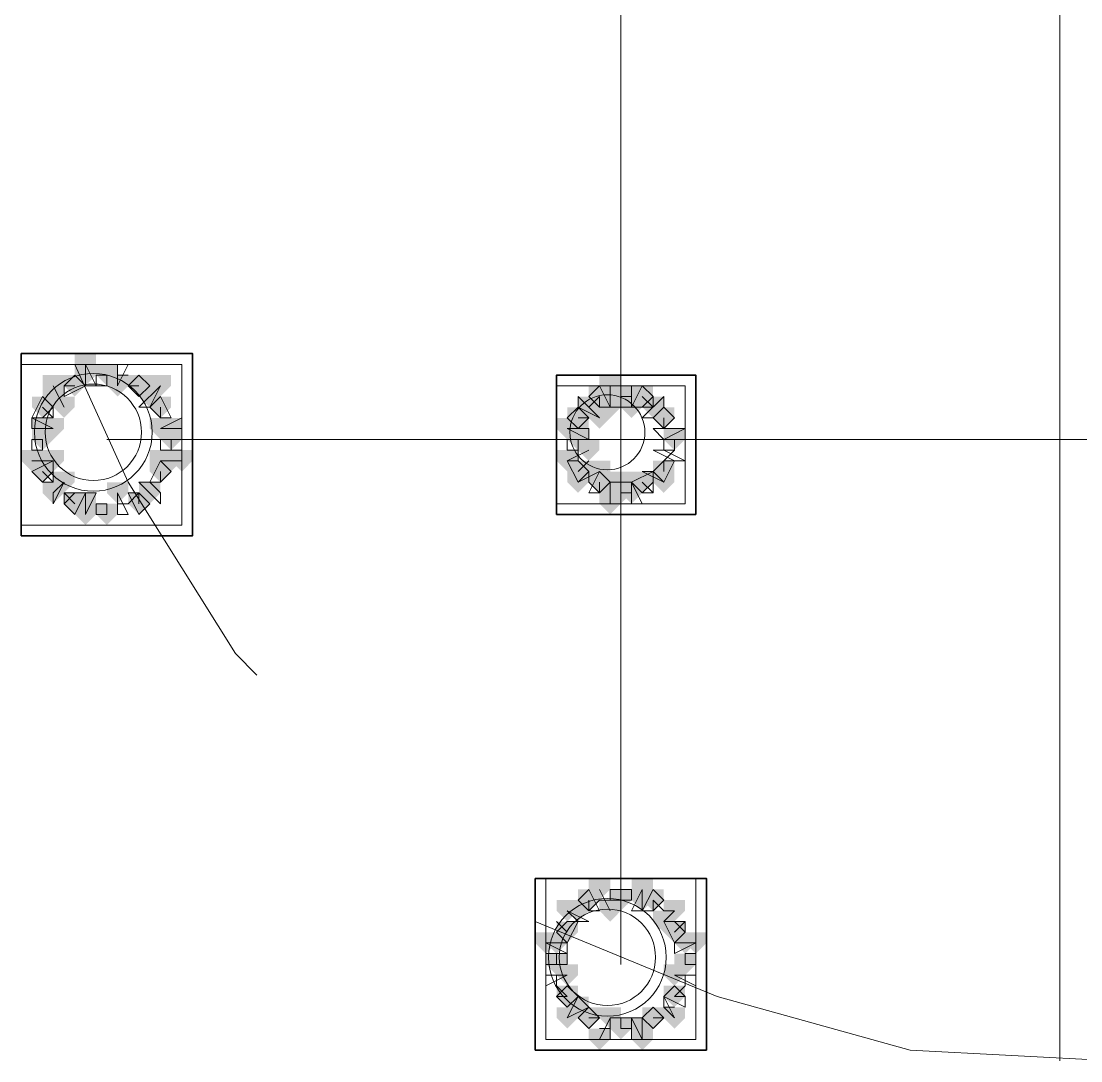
# Model space of a CAD drawing. Header units: millimetres. Extents: x 2315 to 4619, y 1334 to 1897.
# Drawn here: x 3480.11 to 3486.15, y 1548.66 to 1554.59 of the extents above; entities that cross this region are included whole.
import ezdxf

# ---------------------------------------------------------------- set-up
doc = ezdxf.new("R2010")
doc.units = ezdxf.units.MM
for name, color, linetype, true_color in [('PDF_10', 7, 'Continuous', 0x00b85c), ('PDF_AXIS', 7, 'Continuous', 0x00b85c), ('PDF_柱构件', 7, 'Continuous', 0x00b85c), ('PDF_转运站初步方案', 7, 'Continuous', 0x00b85c)]:
    doc.layers.add(name, color=color, linetype=linetype, true_color=true_color)
doc.layers.add('PDF_中心线层', color=1, linetype='Continuous')
doc.layers.add('PDF_粗实线层', color=7, linetype='Continuous')

msp = doc.modelspace()

# ---------------------------------------------------------------- hatches: boundary and pattern name
at = {"layer": 'PDF_10', "transparency": 33554559}
for points in [[(3480.5952, 1552.6298), (3480.5342, 1552.6298), (3480.5342, 1552.5687), (3480.5952, 1552.5076), (3480.6563, 1552.5687), (3480.6563, 1552.6298)], [(3480.5952, 1552.6298), (3480.5342, 1552.6298), (3480.5342, 1552.5687), (3480.5952, 1552.5076), (3480.6563, 1552.5687), (3480.6563, 1552.6298)], [(3480.412, 1552.5687), (3480.3509, 1552.5687), (3480.3509, 1552.5076), (3480.412, 1552.4466), (3480.4731, 1552.5076), (3480.4731, 1552.5687)], [(3480.412, 1552.5687), (3480.3509, 1552.5687), (3480.3509, 1552.5076), (3480.412, 1552.4466), (3480.4731, 1552.5076), (3480.4731, 1552.5687)], [(3480.7785, 1552.5687), (3480.7174, 1552.5687), (3480.7174, 1552.5076), (3480.7785, 1552.4466), (3480.8396, 1552.5076), (3480.8396, 1552.5687)], [(3480.7785, 1552.5687), (3480.7174, 1552.5687), (3480.7174, 1552.5076), (3480.7785, 1552.4466), (3480.8396, 1552.5076), (3480.8396, 1552.5687)], [(3480.7785, 1552.5687), (3480.7174, 1552.5687), (3480.7174, 1552.5076), (3480.7785, 1552.4466), (3480.8396, 1552.5076), (3480.8396, 1552.5687)], [(3483.405, 1552.5076), (3483.3439, 1552.5076), (3483.3439, 1552.4466), (3483.405, 1552.3855), (3483.4661, 1552.4466), (3483.4661, 1552.5076)], [(3483.405, 1552.5076), (3483.3439, 1552.5076), (3483.3439, 1552.4466), (3483.405, 1552.3855), (3483.4661, 1552.4466), (3483.4661, 1552.5076)], [(3483.5271, 1552.5076), (3483.4661, 1552.5076), (3483.4661, 1552.4466), (3483.5271, 1552.3855), (3483.5882, 1552.4466), (3483.5882, 1552.5076)], [(3483.5271, 1552.5076), (3483.4661, 1552.5076), (3483.4661, 1552.4466), (3483.5271, 1552.3855), (3483.5882, 1552.4466), (3483.5882, 1552.5076)], [(3483.6493, 1552.5076), (3483.5882, 1552.5076), (3483.5882, 1552.4466), (3483.6493, 1552.3855), (3483.7104, 1552.4466), (3483.7104, 1552.5076)], [(3483.6493, 1552.5076), (3483.5882, 1552.5076), (3483.5882, 1552.4466), (3483.6493, 1552.3855), (3483.7104, 1552.4466), (3483.7104, 1552.5076)], [(3480.2288, 1552.4466), (3480.1677, 1552.4466), (3480.1677, 1552.3855), (3480.2288, 1552.3244), (3480.2898, 1552.3855), (3480.2898, 1552.4466)], [(3480.2288, 1552.4466), (3480.1677, 1552.4466), (3480.1677, 1552.3855), (3480.2288, 1552.3244), (3480.2898, 1552.3855), (3480.2898, 1552.4466)], [(3480.9006, 1552.4466), (3480.8396, 1552.4466), (3480.8396, 1552.3855), (3480.9006, 1552.3244), (3480.9617, 1552.3855), (3480.9617, 1552.4466)], [(3480.9006, 1552.4466), (3480.8396, 1552.4466), (3480.8396, 1552.3855), (3480.9006, 1552.3244), (3480.9617, 1552.3855), (3480.9617, 1552.4466)], [(3483.2828, 1552.3855), (3483.2217, 1552.3855), (3483.2217, 1552.3244), (3483.2828, 1552.2633), (3483.3439, 1552.3244), (3483.3439, 1552.3855)], [(3483.2828, 1552.3855), (3483.2217, 1552.3855), (3483.2217, 1552.3244), (3483.2828, 1552.2633), (3483.3439, 1552.3244), (3483.3439, 1552.3855)], [(3483.7715, 1552.3855), (3483.7104, 1552.3855), (3483.7104, 1552.3244), (3483.7715, 1552.2633), (3483.8325, 1552.3244), (3483.8325, 1552.3855)], [(3483.7715, 1552.3855), (3483.7104, 1552.3855), (3483.7104, 1552.3244), (3483.7715, 1552.2633), (3483.8325, 1552.3244), (3483.8325, 1552.3855)], [(3483.7715, 1552.3855), (3483.7104, 1552.3855), (3483.7104, 1552.3244), (3483.7715, 1552.2633), (3483.8325, 1552.3244), (3483.8325, 1552.3855)], [(3480.2288, 1552.2633), (3480.1677, 1552.2633), (3480.1677, 1552.2022), (3480.2288, 1552.1412), (3480.2898, 1552.2022), (3480.2898, 1552.2633)], [(3480.2288, 1552.2633), (3480.1677, 1552.2633), (3480.1677, 1552.2022), (3480.2288, 1552.1412), (3480.2898, 1552.2022), (3480.2898, 1552.2633)], [(3480.9617, 1552.2633), (3480.9006, 1552.2633), (3480.9006, 1552.2022), (3480.9617, 1552.1412), (3481.0228, 1552.2022), (3481.0228, 1552.2633)], [(3480.9617, 1552.2633), (3480.9006, 1552.2633), (3480.9006, 1552.2022), (3480.9617, 1552.1412), (3481.0228, 1552.2022), (3481.0228, 1552.2633)], [(3483.2828, 1552.2633), (3483.2217, 1552.2633), (3483.2217, 1552.2022), (3483.2828, 1552.1412), (3483.3439, 1552.2022), (3483.3439, 1552.2633)], [(3483.2828, 1552.2633), (3483.2217, 1552.2633), (3483.2217, 1552.2022), (3483.2828, 1552.1412), (3483.3439, 1552.2022), (3483.3439, 1552.2633)], [(3483.8325, 1552.2633), (3483.7715, 1552.2633), (3483.7715, 1552.2022), (3483.8325, 1552.1412), (3483.8936, 1552.2022), (3483.8936, 1552.2633)], [(3483.8325, 1552.2633), (3483.7715, 1552.2633), (3483.7715, 1552.2022), (3483.8325, 1552.1412), (3483.8936, 1552.2022), (3483.8936, 1552.2633)], [(3480.2288, 1552.0801), (3480.1677, 1552.0801), (3480.1677, 1552.019), (3480.2288, 1551.9579), (3480.2898, 1552.019), (3480.2898, 1552.0801)], [(3480.2288, 1552.0801), (3480.1677, 1552.0801), (3480.1677, 1552.019), (3480.2288, 1551.9579), (3480.2898, 1552.019), (3480.2898, 1552.0801)], [(3480.9006, 1552.0801), (3480.8396, 1552.0801), (3480.8396, 1552.019), (3480.9006, 1551.9579), (3480.9617, 1552.019), (3480.9617, 1552.0801)], [(3480.9006, 1552.0801), (3480.8396, 1552.0801), (3480.8396, 1552.019), (3480.9006, 1551.9579), (3480.9617, 1552.019), (3480.9617, 1552.0801)], [(3483.2828, 1552.0801), (3483.2217, 1552.0801), (3483.2217, 1552.019), (3483.2828, 1551.9579), (3483.3439, 1552.019), (3483.3439, 1552.0801)], [(3483.2828, 1552.0801), (3483.2217, 1552.0801), (3483.2217, 1552.019), (3483.2828, 1551.9579), (3483.3439, 1552.019), (3483.3439, 1552.0801)], [(3483.7715, 1552.0801), (3483.7104, 1552.0801), (3483.7104, 1552.019), (3483.7715, 1551.9579), (3483.8325, 1552.019), (3483.8325, 1552.0801)], [(3483.7715, 1552.0801), (3483.7104, 1552.0801), (3483.7104, 1552.019), (3483.7715, 1551.9579), (3483.8325, 1552.019), (3483.8325, 1552.0801)], [(3483.405, 1552.019), (3483.3439, 1552.019), (3483.3439, 1551.9579), (3483.405, 1551.8968), (3483.4661, 1551.9579), (3483.4661, 1552.019)], [(3483.405, 1552.019), (3483.3439, 1552.019), (3483.3439, 1551.9579), (3483.405, 1551.8968), (3483.4661, 1551.9579), (3483.4661, 1552.019)], [(3483.6493, 1552.019), (3483.5882, 1552.019), (3483.5882, 1551.9579), (3483.6493, 1551.8968), (3483.7104, 1551.9579), (3483.7104, 1552.019)], [(3483.6493, 1552.019), (3483.5882, 1552.019), (3483.5882, 1551.9579), (3483.6493, 1551.8968), (3483.7104, 1551.9579), (3483.7104, 1552.019)], [(3483.5271, 1551.9579), (3483.4661, 1551.9579), (3483.4661, 1551.8968), (3483.5271, 1551.8357), (3483.5882, 1551.8968), (3483.5882, 1551.9579)], [(3483.5271, 1551.9579), (3483.4661, 1551.9579), (3483.4661, 1551.8968), (3483.5271, 1551.8357), (3483.5882, 1551.8968), (3483.5882, 1551.9579)], [(3480.412, 1551.8968), (3480.3509, 1551.8968), (3480.3509, 1551.8357), (3480.412, 1551.7747), (3480.4731, 1551.8357), (3480.4731, 1551.8968)], [(3480.412, 1551.8968), (3480.3509, 1551.8968), (3480.3509, 1551.8357), (3480.412, 1551.7747), (3480.4731, 1551.8357), (3480.4731, 1551.8968)], [(3480.7785, 1551.8968), (3480.7174, 1551.8968), (3480.7174, 1551.8357), (3480.7785, 1551.7747), (3480.8396, 1551.8357), (3480.8396, 1551.8968)], [(3480.7785, 1551.8968), (3480.7174, 1551.8968), (3480.7174, 1551.8357), (3480.7785, 1551.7747), (3480.8396, 1551.8357), (3480.8396, 1551.8968)], [(3480.5952, 1551.8357), (3480.5342, 1551.8357), (3480.5342, 1551.7747), (3480.5952, 1551.7136), (3480.6563, 1551.7747), (3480.6563, 1551.8357)], [(3480.5952, 1551.8357), (3480.5342, 1551.8357), (3480.5342, 1551.7747), (3480.5952, 1551.7136), (3480.6563, 1551.7747), (3480.6563, 1551.8357)], [(3483.3439, 1549.6368), (3483.2828, 1549.6368), (3483.2828, 1549.5757), (3483.3439, 1549.5147), (3483.405, 1549.5757), (3483.405, 1549.6368)], [(3483.3439, 1549.6368), (3483.2828, 1549.6368), (3483.2828, 1549.5757), (3483.3439, 1549.5147), (3483.405, 1549.5757), (3483.405, 1549.6368)], [(3483.5271, 1549.6368), (3483.4661, 1549.6368), (3483.4661, 1549.5757), (3483.5271, 1549.5147), (3483.5882, 1549.5757), (3483.5882, 1549.6368)], [(3483.5271, 1549.6368), (3483.4661, 1549.6368), (3483.4661, 1549.5757), (3483.5271, 1549.5147), (3483.5882, 1549.5757), (3483.5882, 1549.6368)], [(3483.7104, 1549.6368), (3483.6493, 1549.6368), (3483.6493, 1549.5757), (3483.7104, 1549.5147), (3483.7715, 1549.5757), (3483.7715, 1549.6368)], [(3483.7104, 1549.6368), (3483.6493, 1549.6368), (3483.6493, 1549.5757), (3483.7104, 1549.5147), (3483.7715, 1549.5757), (3483.7715, 1549.6368)], [(3483.2217, 1549.4536), (3483.1606, 1549.4536), (3483.1606, 1549.3925), (3483.2217, 1549.3314), (3483.2828, 1549.3925), (3483.2828, 1549.4536)], [(3483.2217, 1549.4536), (3483.1606, 1549.4536), (3483.1606, 1549.3925), (3483.2217, 1549.3314), (3483.2828, 1549.3925), (3483.2828, 1549.4536)], [(3483.8325, 1549.4536), (3483.7715, 1549.4536), (3483.7715, 1549.3925), (3483.8325, 1549.3314), (3483.8936, 1549.3925), (3483.8936, 1549.4536)], [(3483.8325, 1549.4536), (3483.7715, 1549.4536), (3483.7715, 1549.3925), (3483.8325, 1549.3314), (3483.8936, 1549.3925), (3483.8936, 1549.4536)], [(3483.1606, 1549.2703), (3483.0996, 1549.2703), (3483.0996, 1549.2093), (3483.1606, 1549.1482), (3483.2217, 1549.2093), (3483.2217, 1549.2703)], [(3483.1606, 1549.2703), (3483.0996, 1549.2703), (3483.0996, 1549.2093), (3483.1606, 1549.1482), (3483.2217, 1549.2093), (3483.2217, 1549.2703)], [(3483.1606, 1549.2703), (3483.0996, 1549.2703), (3483.0996, 1549.2093), (3483.1606, 1549.1482), (3483.2217, 1549.2093), (3483.2217, 1549.2703)], [(3483.8936, 1549.2703), (3483.8325, 1549.2703), (3483.8325, 1549.2093), (3483.8936, 1549.1482), (3483.9547, 1549.2093), (3483.9547, 1549.2703)], [(3483.8936, 1549.2703), (3483.8325, 1549.2703), (3483.8325, 1549.2093), (3483.8936, 1549.1482), (3483.9547, 1549.2093), (3483.9547, 1549.2703)], [(3483.2217, 1549.0871), (3483.1606, 1549.0871), (3483.1606, 1549.026), (3483.2217, 1548.9649), (3483.2828, 1549.026), (3483.2828, 1549.0871)], [(3483.2217, 1549.0871), (3483.1606, 1549.0871), (3483.1606, 1549.026), (3483.2217, 1548.9649), (3483.2828, 1549.026), (3483.2828, 1549.0871)], [(3483.8325, 1549.0871), (3483.7715, 1549.0871), (3483.7715, 1549.026), (3483.8325, 1548.9649), (3483.8936, 1549.026), (3483.8936, 1549.0871)], [(3483.8325, 1549.0871), (3483.7715, 1549.0871), (3483.7715, 1549.026), (3483.8325, 1548.9649), (3483.8936, 1549.026), (3483.8936, 1549.0871)], [(3483.3439, 1548.9649), (3483.2828, 1548.9649), (3483.2828, 1548.9039), (3483.3439, 1548.8428), (3483.405, 1548.9039), (3483.405, 1548.9649)], [(3483.3439, 1548.9649), (3483.2828, 1548.9649), (3483.2828, 1548.9039), (3483.3439, 1548.8428), (3483.405, 1548.9039), (3483.405, 1548.9649)], [(3483.3439, 1548.9649), (3483.2828, 1548.9649), (3483.2828, 1548.9039), (3483.3439, 1548.8428), (3483.405, 1548.9039), (3483.405, 1548.9649)], [(3483.7104, 1548.9649), (3483.6493, 1548.9649), (3483.6493, 1548.9039), (3483.7104, 1548.8428), (3483.7715, 1548.9039), (3483.7715, 1548.9649)], [(3483.7104, 1548.9649), (3483.6493, 1548.9649), (3483.6493, 1548.9039), (3483.7104, 1548.8428), (3483.7715, 1548.9039), (3483.7715, 1548.9649)], [(3483.7104, 1548.9649), (3483.6493, 1548.9649), (3483.6493, 1548.9039), (3483.7104, 1548.8428), (3483.7715, 1548.9039), (3483.7715, 1548.9649)], [(3483.5271, 1548.9039), (3483.4661, 1548.9039), (3483.4661, 1548.8428), (3483.5271, 1548.7817), (3483.5882, 1548.8428), (3483.5882, 1548.9039)], [(3483.5271, 1548.9039), (3483.4661, 1548.9039), (3483.4661, 1548.8428), (3483.5271, 1548.7817), (3483.5882, 1548.8428), (3483.5882, 1548.9039)]]:
    msp.add_hatch(color=256, dxfattribs=at).paths.add_polyline_path(points)
at = {"layer": 'PDF_柱构件', "transparency": 33554559}
for points in [[(3480.4731, 1552.6909), (3480.412, 1552.6909), (3480.412, 1552.6298), (3480.4731, 1552.5687), (3480.5342, 1552.6298), (3480.5342, 1552.6909)], [(3480.4731, 1552.6298), (3480.412, 1552.6298), (3480.412, 1552.5687), (3480.4731, 1552.5076), (3480.5342, 1552.5687), (3480.5342, 1552.6298)], [(3480.2898, 1552.5687), (3480.2288, 1552.5687), (3480.2288, 1552.5076), (3480.2898, 1552.4466), (3480.3509, 1552.5076), (3480.3509, 1552.5687)], [(3480.6563, 1552.5687), (3480.5952, 1552.5687), (3480.5952, 1552.5076), (3480.6563, 1552.4466), (3480.7174, 1552.5076), (3480.7174, 1552.5687)], [(3480.9006, 1552.5687), (3480.8396, 1552.5687), (3480.8396, 1552.5076), (3480.9006, 1552.4466), (3480.9617, 1552.5076), (3480.9617, 1552.5687)], [(3483.4661, 1552.5687), (3483.405, 1552.5687), (3483.405, 1552.5076), (3483.4661, 1552.4466), (3483.5271, 1552.5076), (3483.5271, 1552.5687)], [(3480.2898, 1552.5076), (3480.2288, 1552.5076), (3480.2288, 1552.4466), (3480.2898, 1552.3855), (3480.3509, 1552.4466), (3480.3509, 1552.5076)], [(3480.8396, 1552.5076), (3480.7785, 1552.5076), (3480.7785, 1552.4466), (3480.8396, 1552.3855), (3480.9006, 1552.4466), (3480.9006, 1552.5076)], [(3483.4661, 1552.5076), (3483.405, 1552.5076), (3483.405, 1552.4466), (3483.4661, 1552.3855), (3483.5271, 1552.4466), (3483.5271, 1552.5076)], [(3483.5882, 1552.5076), (3483.5271, 1552.5076), (3483.5271, 1552.4466), (3483.5882, 1552.3855), (3483.6493, 1552.4466), (3483.6493, 1552.5076)], [(3480.3509, 1552.4466), (3480.2898, 1552.4466), (3480.2898, 1552.3855), (3480.3509, 1552.3244), (3480.412, 1552.3855), (3480.412, 1552.4466)], [(3483.3439, 1552.4466), (3483.2828, 1552.4466), (3483.2828, 1552.3855), (3483.3439, 1552.3244), (3483.405, 1552.3855), (3483.405, 1552.4466)], [(3483.4661, 1552.4466), (3483.405, 1552.4466), (3483.405, 1552.3855), (3483.4661, 1552.3244), (3483.5271, 1552.3855), (3483.5271, 1552.4466)], [(3483.5882, 1552.4466), (3483.5271, 1552.4466), (3483.5271, 1552.3855), (3483.5882, 1552.3244), (3483.6493, 1552.3855), (3483.6493, 1552.4466)], [(3483.7104, 1552.4466), (3483.6493, 1552.4466), (3483.6493, 1552.3855), (3483.7104, 1552.3244), (3483.7715, 1552.3855), (3483.7715, 1552.4466)], [(3483.405, 1552.3855), (3483.3439, 1552.3855), (3483.3439, 1552.3244), (3483.405, 1552.2633), (3483.4661, 1552.3244), (3483.4661, 1552.3855)], [(3480.2288, 1552.3244), (3480.1677, 1552.3244), (3480.1677, 1552.2633), (3480.2288, 1552.2022), (3480.2898, 1552.2633), (3480.2898, 1552.3244)], [(3480.2898, 1552.3244), (3480.2288, 1552.3244), (3480.2288, 1552.2633), (3480.2898, 1552.2022), (3480.3509, 1552.2633), (3480.3509, 1552.3244)], [(3480.9006, 1552.3244), (3480.8396, 1552.3244), (3480.8396, 1552.2633), (3480.9006, 1552.2022), (3480.9617, 1552.2633), (3480.9617, 1552.3244)], [(3480.9617, 1552.3244), (3480.9006, 1552.3244), (3480.9006, 1552.2633), (3480.9617, 1552.2022), (3481.0228, 1552.2633), (3481.0228, 1552.3244)], [(3483.2217, 1552.3244), (3483.1606, 1552.3244), (3483.1606, 1552.2633), (3483.2217, 1552.2022), (3483.2828, 1552.2633), (3483.2828, 1552.3244)], [(3483.2828, 1552.3244), (3483.2217, 1552.3244), (3483.2217, 1552.2633), (3483.2828, 1552.2022), (3483.3439, 1552.2633), (3483.3439, 1552.3244)], [(3483.3439, 1552.2022), (3483.2828, 1552.2022), (3483.2828, 1552.1412), (3483.3439, 1552.0801), (3483.405, 1552.1412), (3483.405, 1552.2022)], [(3480.1677, 1552.1412), (3480.1066, 1552.1412), (3480.1066, 1552.0801), (3480.1677, 1552.019), (3480.2288, 1552.0801), (3480.2288, 1552.1412)], [(3480.2288, 1552.1412), (3480.1677, 1552.1412), (3480.1677, 1552.0801), (3480.2288, 1552.019), (3480.2898, 1552.0801), (3480.2898, 1552.1412)], [(3480.2898, 1552.1412), (3480.2288, 1552.1412), (3480.2288, 1552.0801), (3480.2898, 1552.019), (3480.3509, 1552.0801), (3480.3509, 1552.1412)], [(3480.9006, 1552.1412), (3480.8396, 1552.1412), (3480.8396, 1552.0801), (3480.9006, 1552.019), (3480.9617, 1552.0801), (3480.9617, 1552.1412)], [(3480.9617, 1552.1412), (3480.9006, 1552.1412), (3480.9006, 1552.0801), (3480.9617, 1552.019), (3481.0228, 1552.0801), (3481.0228, 1552.1412)], [(3481.0228, 1552.1412), (3480.9617, 1552.1412), (3480.9617, 1552.0801), (3481.0228, 1552.019), (3481.0839, 1552.0801), (3481.0839, 1552.1412)], [(3483.2217, 1552.1412), (3483.1606, 1552.1412), (3483.1606, 1552.0801), (3483.2217, 1552.019), (3483.2828, 1552.0801), (3483.2828, 1552.1412)], [(3483.405, 1552.0801), (3483.3439, 1552.0801), (3483.3439, 1552.019), (3483.405, 1551.9579), (3483.4661, 1552.019), (3483.4661, 1552.0801)], [(3480.3509, 1552.019), (3480.2898, 1552.019), (3480.2898, 1551.9579), (3480.3509, 1551.8968), (3480.412, 1551.9579), (3480.412, 1552.019)], [(3483.2828, 1552.019), (3483.2217, 1552.019), (3483.2217, 1551.9579), (3483.2828, 1551.8968), (3483.3439, 1551.9579), (3483.3439, 1552.019)], [(3483.4661, 1552.019), (3483.405, 1552.019), (3483.405, 1551.9579), (3483.4661, 1551.8968), (3483.5271, 1551.9579), (3483.5271, 1552.019)], [(3483.5882, 1552.019), (3483.5271, 1552.019), (3483.5271, 1551.9579), (3483.5882, 1551.8968), (3483.6493, 1551.9579), (3483.6493, 1552.019)], [(3483.7715, 1552.019), (3483.7104, 1552.019), (3483.7104, 1551.9579), (3483.7715, 1551.8968), (3483.8325, 1551.9579), (3483.8325, 1552.019)], [(3480.2898, 1551.9579), (3480.2288, 1551.9579), (3480.2288, 1551.8968), (3480.2898, 1551.8357), (3480.3509, 1551.8968), (3480.3509, 1551.9579)], [(3480.6563, 1551.9579), (3480.5952, 1551.9579), (3480.5952, 1551.8968), (3480.6563, 1551.8357), (3480.7174, 1551.8968), (3480.7174, 1551.9579)], [(3480.8396, 1551.9579), (3480.7785, 1551.9579), (3480.7785, 1551.8968), (3480.8396, 1551.8357), (3480.9006, 1551.8968), (3480.9006, 1551.9579)], [(3483.4661, 1551.9579), (3483.405, 1551.9579), (3483.405, 1551.8968), (3483.4661, 1551.8357), (3483.5271, 1551.8968), (3483.5271, 1551.9579)], [(3483.5882, 1551.9579), (3483.5271, 1551.9579), (3483.5271, 1551.8968), (3483.5882, 1551.8357), (3483.6493, 1551.8968), (3483.6493, 1551.9579)], [(3480.4731, 1551.8968), (3480.412, 1551.8968), (3480.412, 1551.8357), (3480.4731, 1551.7747), (3480.5342, 1551.8357), (3480.5342, 1551.8968)], [(3483.4661, 1551.8968), (3483.405, 1551.8968), (3483.405, 1551.8357), (3483.4661, 1551.7747), (3483.5271, 1551.8357), (3483.5271, 1551.8968)], [(3480.4731, 1551.8357), (3480.412, 1551.8357), (3480.412, 1551.7747), (3480.4731, 1551.7136), (3480.5342, 1551.7747), (3480.5342, 1551.8357)], [(3483.405, 1549.6979), (3483.3439, 1549.6979), (3483.3439, 1549.6368), (3483.405, 1549.5757), (3483.4661, 1549.6368), (3483.4661, 1549.6979)], [(3483.6493, 1549.6979), (3483.5882, 1549.6979), (3483.5882, 1549.6368), (3483.6493, 1549.5757), (3483.7104, 1549.6368), (3483.7104, 1549.6979)], [(3483.6493, 1549.6368), (3483.5882, 1549.6368), (3483.5882, 1549.5757), (3483.6493, 1549.5147), (3483.7104, 1549.5757), (3483.7104, 1549.6368)], [(3483.2217, 1549.5757), (3483.1606, 1549.5757), (3483.1606, 1549.5147), (3483.2217, 1549.4536), (3483.2828, 1549.5147), (3483.2828, 1549.5757)], [(3483.2828, 1549.5757), (3483.2217, 1549.5757), (3483.2217, 1549.5147), (3483.2828, 1549.4536), (3483.3439, 1549.5147), (3483.3439, 1549.5757)], [(3483.4661, 1549.5757), (3483.405, 1549.5757), (3483.405, 1549.5147), (3483.4661, 1549.4536), (3483.5271, 1549.5147), (3483.5271, 1549.5757)], [(3483.8325, 1549.5757), (3483.7715, 1549.5757), (3483.7715, 1549.5147), (3483.8325, 1549.4536), (3483.8936, 1549.5147), (3483.8936, 1549.5757)], [(3483.7715, 1549.5147), (3483.7104, 1549.5147), (3483.7104, 1549.4536), (3483.7715, 1549.3925), (3483.8325, 1549.4536), (3483.8325, 1549.5147)], [(3483.0996, 1549.3925), (3483.0385, 1549.3925), (3483.0385, 1549.3314), (3483.0996, 1549.2703), (3483.1606, 1549.3314), (3483.1606, 1549.3925)], [(3483.1606, 1549.3925), (3483.0996, 1549.3925), (3483.0996, 1549.3314), (3483.1606, 1549.2703), (3483.2217, 1549.3314), (3483.2217, 1549.3925)], [(3483.8936, 1549.3925), (3483.8325, 1549.3925), (3483.8325, 1549.3314), (3483.8936, 1549.2703), (3483.9547, 1549.3314), (3483.9547, 1549.3925)], [(3483.9547, 1549.3925), (3483.8936, 1549.3925), (3483.8936, 1549.3314), (3483.9547, 1549.2703), (3484.0158, 1549.3314), (3484.0158, 1549.3925)], [(3483.2217, 1549.2093), (3483.1606, 1549.2093), (3483.1606, 1549.1482), (3483.2217, 1549.0871), (3483.2828, 1549.1482), (3483.2828, 1549.2093)], [(3483.8325, 1549.2093), (3483.7715, 1549.2093), (3483.7715, 1549.1482), (3483.8325, 1549.0871), (3483.8936, 1549.1482), (3483.8936, 1549.2093)], [(3483.2828, 1549.026), (3483.2217, 1549.026), (3483.2217, 1548.9649), (3483.2828, 1548.9039), (3483.3439, 1548.9649), (3483.3439, 1549.026)], [(3483.2217, 1548.9649), (3483.1606, 1548.9649), (3483.1606, 1548.9039), (3483.2217, 1548.8428), (3483.2828, 1548.9039), (3483.2828, 1548.9649)], [(3483.4661, 1548.9649), (3483.405, 1548.9649), (3483.405, 1548.9039), (3483.4661, 1548.8428), (3483.5271, 1548.9039), (3483.5271, 1548.9649)], [(3483.8325, 1548.9649), (3483.7715, 1548.9649), (3483.7715, 1548.9039), (3483.8325, 1548.8428), (3483.8936, 1548.9039), (3483.8936, 1548.9649)], [(3483.6493, 1548.9039), (3483.5882, 1548.9039), (3483.5882, 1548.8428), (3483.6493, 1548.7817), (3483.7104, 1548.8428), (3483.7104, 1548.9039)], [(3483.405, 1548.8428), (3483.3439, 1548.8428), (3483.3439, 1548.7817), (3483.405, 1548.7206), (3483.4661, 1548.7817), (3483.4661, 1548.8428)], [(3483.6493, 1548.8428), (3483.5882, 1548.8428), (3483.5882, 1548.7817), (3483.6493, 1548.7206), (3483.7104, 1548.7817), (3483.7104, 1548.8428)]]:
    msp.add_hatch(color=256, dxfattribs=at).paths.add_polyline_path(points)
at = {"layer": 'PDF_转运站初步方案', "transparency": 33554559}
for points in [[(3480.5952, 1552.6298), (3480.5342, 1552.6298), (3480.5342, 1552.5687), (3480.5952, 1552.5076), (3480.6563, 1552.5687), (3480.6563, 1552.6298)], [(3480.5952, 1552.6298), (3480.5342, 1552.6298), (3480.5342, 1552.5687), (3480.5952, 1552.5076), (3480.6563, 1552.5687), (3480.6563, 1552.6298)], [(3480.412, 1552.5687), (3480.3509, 1552.5687), (3480.3509, 1552.5076), (3480.412, 1552.4466), (3480.4731, 1552.5076), (3480.4731, 1552.5687)], [(3480.412, 1552.5687), (3480.3509, 1552.5687), (3480.3509, 1552.5076), (3480.412, 1552.4466), (3480.4731, 1552.5076), (3480.4731, 1552.5687)], [(3480.7785, 1552.5687), (3480.7174, 1552.5687), (3480.7174, 1552.5076), (3480.7785, 1552.4466), (3480.8396, 1552.5076), (3480.8396, 1552.5687)], [(3480.7785, 1552.5687), (3480.7174, 1552.5687), (3480.7174, 1552.5076), (3480.7785, 1552.4466), (3480.8396, 1552.5076), (3480.8396, 1552.5687)], [(3483.405, 1552.5076), (3483.3439, 1552.5076), (3483.3439, 1552.4466), (3483.405, 1552.3855), (3483.4661, 1552.4466), (3483.4661, 1552.5076)], [(3483.405, 1552.5076), (3483.3439, 1552.5076), (3483.3439, 1552.4466), (3483.405, 1552.3855), (3483.4661, 1552.4466), (3483.4661, 1552.5076)], [(3483.5271, 1552.5076), (3483.4661, 1552.5076), (3483.4661, 1552.4466), (3483.5271, 1552.3855), (3483.5882, 1552.4466), (3483.5882, 1552.5076)], [(3483.5271, 1552.5076), (3483.4661, 1552.5076), (3483.4661, 1552.4466), (3483.5271, 1552.3855), (3483.5882, 1552.4466), (3483.5882, 1552.5076)], [(3483.6493, 1552.5076), (3483.5882, 1552.5076), (3483.5882, 1552.4466), (3483.6493, 1552.3855), (3483.7104, 1552.4466), (3483.7104, 1552.5076)], [(3483.6493, 1552.5076), (3483.5882, 1552.5076), (3483.5882, 1552.4466), (3483.6493, 1552.3855), (3483.7104, 1552.4466), (3483.7104, 1552.5076)], [(3480.2288, 1552.4466), (3480.1677, 1552.4466), (3480.1677, 1552.3855), (3480.2288, 1552.3244), (3480.2898, 1552.3855), (3480.2898, 1552.4466)], [(3480.2288, 1552.4466), (3480.1677, 1552.4466), (3480.1677, 1552.3855), (3480.2288, 1552.3244), (3480.2898, 1552.3855), (3480.2898, 1552.4466)], [(3480.9006, 1552.4466), (3480.8396, 1552.4466), (3480.8396, 1552.3855), (3480.9006, 1552.3244), (3480.9617, 1552.3855), (3480.9617, 1552.4466)], [(3480.9006, 1552.4466), (3480.8396, 1552.4466), (3480.8396, 1552.3855), (3480.9006, 1552.3244), (3480.9617, 1552.3855), (3480.9617, 1552.4466)], [(3483.2828, 1552.3855), (3483.2217, 1552.3855), (3483.2217, 1552.3244), (3483.2828, 1552.2633), (3483.3439, 1552.3244), (3483.3439, 1552.3855)], [(3483.2828, 1552.3855), (3483.2217, 1552.3855), (3483.2217, 1552.3244), (3483.2828, 1552.2633), (3483.3439, 1552.3244), (3483.3439, 1552.3855)], [(3483.7715, 1552.3855), (3483.7104, 1552.3855), (3483.7104, 1552.3244), (3483.7715, 1552.2633), (3483.8325, 1552.3244), (3483.8325, 1552.3855)], [(3483.7715, 1552.3855), (3483.7104, 1552.3855), (3483.7104, 1552.3244), (3483.7715, 1552.2633), (3483.8325, 1552.3244), (3483.8325, 1552.3855)], [(3480.2288, 1552.2633), (3480.1677, 1552.2633), (3480.1677, 1552.2022), (3480.2288, 1552.1412), (3480.2898, 1552.2022), (3480.2898, 1552.2633)], [(3480.2288, 1552.2633), (3480.1677, 1552.2633), (3480.1677, 1552.2022), (3480.2288, 1552.1412), (3480.2898, 1552.2022), (3480.2898, 1552.2633)], [(3480.9617, 1552.2633), (3480.9006, 1552.2633), (3480.9006, 1552.2022), (3480.9617, 1552.1412), (3481.0228, 1552.2022), (3481.0228, 1552.2633)], [(3480.9617, 1552.2633), (3480.9006, 1552.2633), (3480.9006, 1552.2022), (3480.9617, 1552.1412), (3481.0228, 1552.2022), (3481.0228, 1552.2633)], [(3483.2828, 1552.2633), (3483.2217, 1552.2633), (3483.2217, 1552.2022), (3483.2828, 1552.1412), (3483.3439, 1552.2022), (3483.3439, 1552.2633)], [(3483.2828, 1552.2633), (3483.2217, 1552.2633), (3483.2217, 1552.2022), (3483.2828, 1552.1412), (3483.3439, 1552.2022), (3483.3439, 1552.2633)], [(3483.8325, 1552.2633), (3483.7715, 1552.2633), (3483.7715, 1552.2022), (3483.8325, 1552.1412), (3483.8936, 1552.2022), (3483.8936, 1552.2633)], [(3483.8325, 1552.2633), (3483.7715, 1552.2633), (3483.7715, 1552.2022), (3483.8325, 1552.1412), (3483.8936, 1552.2022), (3483.8936, 1552.2633)], [(3480.2288, 1552.0801), (3480.1677, 1552.0801), (3480.1677, 1552.019), (3480.2288, 1551.9579), (3480.2898, 1552.019), (3480.2898, 1552.0801)], [(3480.2288, 1552.0801), (3480.1677, 1552.0801), (3480.1677, 1552.019), (3480.2288, 1551.9579), (3480.2898, 1552.019), (3480.2898, 1552.0801)], [(3480.9006, 1552.0801), (3480.8396, 1552.0801), (3480.8396, 1552.019), (3480.9006, 1551.9579), (3480.9617, 1552.019), (3480.9617, 1552.0801)], [(3480.9006, 1552.0801), (3480.8396, 1552.0801), (3480.8396, 1552.019), (3480.9006, 1551.9579), (3480.9617, 1552.019), (3480.9617, 1552.0801)], [(3483.2828, 1552.0801), (3483.2217, 1552.0801), (3483.2217, 1552.019), (3483.2828, 1551.9579), (3483.3439, 1552.019), (3483.3439, 1552.0801)], [(3483.2828, 1552.0801), (3483.2217, 1552.0801), (3483.2217, 1552.019), (3483.2828, 1551.9579), (3483.3439, 1552.019), (3483.3439, 1552.0801)], [(3483.7715, 1552.0801), (3483.7104, 1552.0801), (3483.7104, 1552.019), (3483.7715, 1551.9579), (3483.8325, 1552.019), (3483.8325, 1552.0801)], [(3483.7715, 1552.0801), (3483.7104, 1552.0801), (3483.7104, 1552.019), (3483.7715, 1551.9579), (3483.8325, 1552.019), (3483.8325, 1552.0801)], [(3483.405, 1552.019), (3483.3439, 1552.019), (3483.3439, 1551.9579), (3483.405, 1551.8968), (3483.4661, 1551.9579), (3483.4661, 1552.019)], [(3483.405, 1552.019), (3483.3439, 1552.019), (3483.3439, 1551.9579), (3483.405, 1551.8968), (3483.4661, 1551.9579), (3483.4661, 1552.019)], [(3483.6493, 1552.019), (3483.5882, 1552.019), (3483.5882, 1551.9579), (3483.6493, 1551.8968), (3483.7104, 1551.9579), (3483.7104, 1552.019)], [(3483.6493, 1552.019), (3483.5882, 1552.019), (3483.5882, 1551.9579), (3483.6493, 1551.8968), (3483.7104, 1551.9579), (3483.7104, 1552.019)], [(3483.5271, 1551.9579), (3483.4661, 1551.9579), (3483.4661, 1551.8968), (3483.5271, 1551.8357), (3483.5882, 1551.8968), (3483.5882, 1551.9579)], [(3483.5271, 1551.9579), (3483.4661, 1551.9579), (3483.4661, 1551.8968), (3483.5271, 1551.8357), (3483.5882, 1551.8968), (3483.5882, 1551.9579)], [(3480.412, 1551.8968), (3480.3509, 1551.8968), (3480.3509, 1551.8357), (3480.412, 1551.7747), (3480.4731, 1551.8357), (3480.4731, 1551.8968)], [(3480.412, 1551.8968), (3480.3509, 1551.8968), (3480.3509, 1551.8357), (3480.412, 1551.7747), (3480.4731, 1551.8357), (3480.4731, 1551.8968)], [(3480.7785, 1551.8968), (3480.7174, 1551.8968), (3480.7174, 1551.8357), (3480.7785, 1551.7747), (3480.8396, 1551.8357), (3480.8396, 1551.8968)], [(3480.7785, 1551.8968), (3480.7174, 1551.8968), (3480.7174, 1551.8357), (3480.7785, 1551.7747), (3480.8396, 1551.8357), (3480.8396, 1551.8968)], [(3480.5952, 1551.8357), (3480.5342, 1551.8357), (3480.5342, 1551.7747), (3480.5952, 1551.7136), (3480.6563, 1551.7747), (3480.6563, 1551.8357)], [(3480.5952, 1551.8357), (3480.5342, 1551.8357), (3480.5342, 1551.7747), (3480.5952, 1551.7136), (3480.6563, 1551.7747), (3480.6563, 1551.8357)], [(3483.3439, 1549.6368), (3483.2828, 1549.6368), (3483.2828, 1549.5757), (3483.3439, 1549.5147), (3483.405, 1549.5757), (3483.405, 1549.6368)], [(3483.3439, 1549.6368), (3483.2828, 1549.6368), (3483.2828, 1549.5757), (3483.3439, 1549.5147), (3483.405, 1549.5757), (3483.405, 1549.6368)], [(3483.5271, 1549.6368), (3483.4661, 1549.6368), (3483.4661, 1549.5757), (3483.5271, 1549.5147), (3483.5882, 1549.5757), (3483.5882, 1549.6368)], [(3483.5271, 1549.6368), (3483.4661, 1549.6368), (3483.4661, 1549.5757), (3483.5271, 1549.5147), (3483.5882, 1549.5757), (3483.5882, 1549.6368)], [(3483.7104, 1549.6368), (3483.6493, 1549.6368), (3483.6493, 1549.5757), (3483.7104, 1549.5147), (3483.7715, 1549.5757), (3483.7715, 1549.6368)], [(3483.7104, 1549.6368), (3483.6493, 1549.6368), (3483.6493, 1549.5757), (3483.7104, 1549.5147), (3483.7715, 1549.5757), (3483.7715, 1549.6368)], [(3483.2217, 1549.4536), (3483.1606, 1549.4536), (3483.1606, 1549.3925), (3483.2217, 1549.3314), (3483.2828, 1549.3925), (3483.2828, 1549.4536)], [(3483.2217, 1549.4536), (3483.1606, 1549.4536), (3483.1606, 1549.3925), (3483.2217, 1549.3314), (3483.2828, 1549.3925), (3483.2828, 1549.4536)], [(3483.8325, 1549.4536), (3483.7715, 1549.4536), (3483.7715, 1549.3925), (3483.8325, 1549.3314), (3483.8936, 1549.3925), (3483.8936, 1549.4536)], [(3483.8325, 1549.4536), (3483.7715, 1549.4536), (3483.7715, 1549.3925), (3483.8325, 1549.3314), (3483.8936, 1549.3925), (3483.8936, 1549.4536)], [(3483.1606, 1549.2703), (3483.0996, 1549.2703), (3483.0996, 1549.2093), (3483.1606, 1549.1482), (3483.2217, 1549.2093), (3483.2217, 1549.2703)], [(3483.1606, 1549.2703), (3483.0996, 1549.2703), (3483.0996, 1549.2093), (3483.1606, 1549.1482), (3483.2217, 1549.2093), (3483.2217, 1549.2703)], [(3483.8936, 1549.2703), (3483.8325, 1549.2703), (3483.8325, 1549.2093), (3483.8936, 1549.1482), (3483.9547, 1549.2093), (3483.9547, 1549.2703)], [(3483.8936, 1549.2703), (3483.8325, 1549.2703), (3483.8325, 1549.2093), (3483.8936, 1549.1482), (3483.9547, 1549.2093), (3483.9547, 1549.2703)], [(3483.2217, 1549.0871), (3483.1606, 1549.0871), (3483.1606, 1549.026), (3483.2217, 1548.9649), (3483.2828, 1549.026), (3483.2828, 1549.0871)], [(3483.2217, 1549.0871), (3483.1606, 1549.0871), (3483.1606, 1549.026), (3483.2217, 1548.9649), (3483.2828, 1549.026), (3483.2828, 1549.0871)], [(3483.8325, 1549.0871), (3483.7715, 1549.0871), (3483.7715, 1549.026), (3483.8325, 1548.9649), (3483.8936, 1549.026), (3483.8936, 1549.0871)], [(3483.8325, 1549.0871), (3483.7715, 1549.0871), (3483.7715, 1549.026), (3483.8325, 1548.9649), (3483.8936, 1549.026), (3483.8936, 1549.0871)], [(3483.3439, 1548.9649), (3483.2828, 1548.9649), (3483.2828, 1548.9039), (3483.3439, 1548.8428), (3483.405, 1548.9039), (3483.405, 1548.9649)], [(3483.3439, 1548.9649), (3483.2828, 1548.9649), (3483.2828, 1548.9039), (3483.3439, 1548.8428), (3483.405, 1548.9039), (3483.405, 1548.9649)], [(3483.7104, 1548.9649), (3483.6493, 1548.9649), (3483.6493, 1548.9039), (3483.7104, 1548.8428), (3483.7715, 1548.9039), (3483.7715, 1548.9649)], [(3483.7104, 1548.9649), (3483.6493, 1548.9649), (3483.6493, 1548.9039), (3483.7104, 1548.8428), (3483.7715, 1548.9039), (3483.7715, 1548.9649)], [(3483.5271, 1548.9039), (3483.4661, 1548.9039), (3483.4661, 1548.8428), (3483.5271, 1548.7817), (3483.5882, 1548.8428), (3483.5882, 1548.9039)], [(3483.5271, 1548.9039), (3483.4661, 1548.9039), (3483.4661, 1548.8428), (3483.5271, 1548.7817), (3483.5882, 1548.8428), (3483.5882, 1548.9039)]]:
    msp.add_hatch(color=256, dxfattribs=at).paths.add_polyline_path(points)

# ---------------------------------------------------------------- linework, layer by layer
at = {"layer": 'PDF_10', "lineweight": 18}
for points in [[(3480.5952, 1552.5076), (3480.5952, 1552.5687), (3480.5342, 1552.5687)], [(3480.3509, 1552.5076), (3480.412, 1552.5076), (3480.3509, 1552.5076)], [(3480.7785, 1552.5076), (3480.7174, 1552.5076)], [(3483.5882, 1552.4466), (3483.5271, 1552.4466), (3483.5271, 1552.5076)], [(3483.405, 1552.3855), (3483.405, 1552.4466), (3483.3439, 1552.3855)], [(3483.7104, 1552.3855), (3483.6493, 1552.4466)], [(3483.6493, 1552.3855), (3483.7104, 1552.4466)], [(3480.2898, 1552.3855), (3480.2288, 1552.3244)], [(3480.2898, 1552.3244), (3480.2288, 1552.3855)], [(3480.9006, 1552.3855), (3480.9006, 1552.3244), (3480.9006, 1552.3855)], [(3483.2828, 1552.3244), (3483.3439, 1552.3244), (3483.2828, 1552.2633)], [(3483.7715, 1552.2633), (3483.7715, 1552.3244)], [(3480.1677, 1552.2022), (3480.2288, 1552.2022), (3480.2288, 1552.1412)], [(3480.9617, 1552.1412), (3480.9617, 1552.2022), (3480.9006, 1552.2022)], [(3483.2217, 1552.2022), (3483.2828, 1552.2022), (3483.2828, 1552.1412)], [(3483.8325, 1552.1412), (3483.8325, 1552.2022), (3483.7715, 1552.2022)], [(3483.2828, 1552.0801), (3483.3439, 1552.019)], [(3483.3439, 1552.0801), (3483.2828, 1552.019)], [(3483.7715, 1552.019), (3483.7715, 1552.0801), (3483.7715, 1552.019)], [(3480.2288, 1552.019), (3480.2898, 1551.9579)], [(3480.2898, 1552.019), (3480.2288, 1551.9579)], [(3480.9006, 1551.9579), (3480.9006, 1552.019), (3480.9006, 1551.9579)], [(3483.3439, 1551.9579), (3483.405, 1551.8968), (3483.405, 1551.9579)], [(3483.5271, 1551.9579), (3483.5271, 1551.8968), (3483.5882, 1551.8968)], [(3483.6493, 1551.8968), (3483.7104, 1551.9579)], [(3483.6493, 1551.9579), (3483.7104, 1551.8968)], [(3480.3509, 1551.8968), (3480.412, 1551.8357)], [(3480.412, 1551.8968), (3480.3509, 1551.8357)], [(3480.7174, 1551.8357), (3480.7785, 1551.8968), (3480.7785, 1551.8357)], [(3480.5342, 1551.7747), (3480.5952, 1551.7747), (3480.5952, 1551.8357)], [(3483.5271, 1549.6368), (3483.5271, 1549.5757), (3483.5882, 1549.5757)], [(3483.3439, 1549.5757), (3483.3439, 1549.5147), (3483.405, 1549.5757)], [(3483.7104, 1549.5147), (3483.7104, 1549.5757), (3483.7715, 1549.5147)], [(3483.1606, 1549.3925), (3483.2217, 1549.4536)], [(3483.2217, 1549.3925), (3483.1606, 1549.4536)], [(3483.8325, 1549.4536), (3483.8936, 1549.3925)], [(3483.8325, 1549.3925), (3483.8936, 1549.4536)], [(3483.1606, 1549.2093), (3483.1606, 1549.2703)], [(3483.8936, 1549.2703), (3483.8936, 1549.2093), (3483.9547, 1549.2093)], [(3483.1606, 1549.026), (3483.2217, 1549.026), (3483.1606, 1549.0871)], [(3483.8936, 1549.0871), (3483.8325, 1549.026), (3483.8936, 1549.026)], [(3483.405, 1548.9039), (3483.3439, 1548.9039)], [(3483.5882, 1548.8428), (3483.5271, 1548.8428), (3483.5271, 1548.9039)], [(3483.7715, 1548.9039), (3483.7104, 1548.9039)]]:
    msp.add_lwpolyline(points, dxfattribs=at)
at = {"layer": 'PDF_AXIS', "lineweight": 18}
for points in [[(3480.1066, 1551.7136), (3480.1066, 1552.6298), (3481.0228, 1552.6298), (3481.0228, 1551.7136)], [(3483.1606, 1551.8357), (3483.1606, 1552.5076), (3483.8936, 1552.5076), (3483.8936, 1551.8357)], [(3483.9547, 1548.7817), (3483.9547, 1549.6979), (3483.0996, 1549.6979), (3483.0996, 1548.7817)]]:
    msp.add_lwpolyline(points, close=True, dxfattribs=at)
at = {"layer": 'PDF_中心线层', "color": 112, "lineweight": 18, "true_color": 0x00b85c}
msp.add_lwpolyline([(3486.0315, 1560.6925), (3486.0315, 1548.6595)], close=True, dxfattribs=at)
for points in [[(3483.5271, 1549.2093), (3483.5271, 1560.1428)], [(3492.0174, 1554.7066), (3491.9563, 1553.546), (3491.5898, 1552.4466), (3491.1012, 1551.4082), (3490.3682, 1550.553), (3489.5131, 1549.8201), (3488.5358, 1549.2093), (3487.4363, 1548.8428), (3486.3369, 1548.6595), (3485.1763, 1548.7206), (3484.0769, 1549.026), (3483.0385, 1549.4536), (3483.0385, 1549.5147)], [(3481.4504, 1550.8584), (3481.3282, 1550.9806), (3480.7174, 1551.9579), (3480.412, 1552.6298)], [(3480.5952, 1552.2022), (3491.4677, 1552.2022)]]:
    msp.add_lwpolyline(points, dxfattribs=at)
at = {"layer": 'PDF_柱构件', "lineweight": 18}
for points in [[(3480.4731, 1552.6298), (3480.5342, 1552.5076), (3480.4731, 1552.5076)], [(3480.7174, 1552.6298), (3480.6563, 1552.5076), (3480.6563, 1552.6298)], [(3480.4731, 1552.5076), (3480.3509, 1552.4466), (3480.3509, 1552.5076), (3480.412, 1552.5687)], [(3480.5952, 1552.5076), (3480.5342, 1552.5076), (3480.5342, 1552.5687), (3480.5952, 1552.5687)], [(3480.7785, 1552.4466), (3480.7174, 1552.5076), (3480.7785, 1552.5687), (3480.8396, 1552.5076)], [(3480.2898, 1552.5076), (3480.3509, 1552.3855)], [(3480.9006, 1552.5076), (3480.8396, 1552.3855), (3480.7785, 1552.3855)], [(3483.4661, 1552.3855), (3483.405, 1552.3855), (3483.3439, 1552.4466), (3483.405, 1552.5076)], [(3483.4661, 1552.5076), (3483.4661, 1552.3855)], [(3483.5882, 1552.3855), (3483.4661, 1552.3855), (3483.4661, 1552.5076), (3483.5882, 1552.5076)], [(3483.6493, 1552.5076), (3483.5882, 1552.3855), (3483.5882, 1552.5076)], [(3483.7104, 1552.3855), (3483.5882, 1552.3855), (3483.6493, 1552.5076), (3483.7104, 1552.4466)], [(3480.2898, 1552.3855), (3480.2898, 1552.3244), (3480.1677, 1552.3244), (3480.2288, 1552.4466)], [(3480.9006, 1552.3244), (3480.8396, 1552.3855), (3480.9006, 1552.4466), (3480.9617, 1552.3244)], [(3483.2828, 1552.4466), (3483.405, 1552.3244), (3483.2828, 1552.3855)], [(3483.7715, 1552.3855), (3483.7104, 1552.3244), (3483.6493, 1552.3244), (3483.7715, 1552.4466)], [(3483.3439, 1552.3244), (3483.2828, 1552.2633), (3483.2217, 1552.3244), (3483.2828, 1552.3855)], [(3483.7715, 1552.2633), (3483.7104, 1552.3244), (3483.7715, 1552.3855), (3483.8325, 1552.3244)], [(3480.1677, 1552.3244), (3480.2898, 1552.2633), (3480.1677, 1552.2633)], [(3481.0228, 1552.2633), (3480.9006, 1552.2633), (3481.0228, 1552.3244)], [(3483.2217, 1552.2633), (3483.3439, 1552.2633), (3483.3439, 1552.2022)], [(3483.8936, 1552.2633), (3483.7715, 1552.2022), (3483.7104, 1552.2633), (3483.8325, 1552.2633)], [(3480.2288, 1552.2022), (3480.2288, 1552.1412), (3480.1677, 1552.1412), (3480.1677, 1552.2022)], [(3480.9006, 1552.1412), (3480.9006, 1552.2022), (3481.0228, 1552.2022), (3481.0228, 1552.1412)], [(3483.2828, 1552.2022), (3483.2828, 1552.1412), (3483.2217, 1552.1412), (3483.2217, 1552.2022)], [(3483.7715, 1552.1412), (3483.7715, 1552.2022), (3483.8325, 1552.2022), (3483.8325, 1552.1412)], [(3483.2217, 1552.0801), (3483.3439, 1552.1412)], [(3483.8325, 1552.0801), (3483.7104, 1552.1412), (3483.7715, 1552.1412), (3483.8936, 1552.0801)], [(3480.1677, 1552.0801), (3480.2898, 1552.0801)], [(3480.2898, 1552.0801), (3480.2898, 1551.9579), (3480.2288, 1551.9579), (3480.1677, 1552.019)], [(3480.8396, 1551.9579), (3480.9006, 1552.0801), (3480.9617, 1552.019), (3480.9006, 1551.9579)], [(3481.0228, 1552.0801), (3480.9006, 1552.0801)], [(3483.2828, 1552.0801), (3483.3439, 1552.019), (3483.2828, 1551.9579), (3483.2217, 1552.0801)], [(3483.7104, 1552.019), (3483.7715, 1552.0801), (3483.8325, 1552.0801), (3483.7715, 1551.9579)], [(3483.2828, 1551.9579), (3483.405, 1552.019)], [(3483.405, 1552.019), (3483.4661, 1551.9579), (3483.405, 1551.8968), (3483.3439, 1551.8968)], [(3483.5882, 1551.9579), (3483.7104, 1552.019), (3483.7104, 1551.8968), (3483.6493, 1551.8968)], [(3483.7715, 1551.9579), (3483.6493, 1552.019), (3483.7104, 1552.019)], [(3480.2898, 1551.8968), (3480.3509, 1551.9579), (3480.2898, 1551.8357)], [(3480.9006, 1551.8357), (3480.7785, 1551.9579), (3480.8396, 1551.9579), (3480.9006, 1551.8968)], [(3483.4661, 1551.8357), (3483.4661, 1551.9579)], [(3483.4661, 1551.9579), (3483.5882, 1551.9579), (3483.5882, 1551.8357), (3483.4661, 1551.8357)], [(3483.5882, 1551.8357), (3483.5882, 1551.9579), (3483.6493, 1551.8357)], [(3480.3509, 1551.8968), (3480.4731, 1551.8968), (3480.412, 1551.7747), (3480.3509, 1551.8357)], [(3480.4731, 1551.7747), (3480.4731, 1551.8968), (3480.5342, 1551.8968)], [(3480.6563, 1551.7747), (3480.6563, 1551.8968), (3480.7174, 1551.7747)], [(3480.7174, 1551.8968), (3480.7785, 1551.8968), (3480.8396, 1551.8357), (3480.7785, 1551.7747)], [(3480.5342, 1551.8357), (3480.5952, 1551.8357), (3480.5952, 1551.7747), (3480.5342, 1551.7747)], [(3483.3439, 1549.5147), (3483.405, 1549.5147), (3483.3439, 1549.6368), (3483.2828, 1549.5757)], [(3483.405, 1549.6368), (3483.4661, 1549.5147)], [(3483.4661, 1549.5757), (3483.5882, 1549.5757), (3483.5882, 1549.6368), (3483.4661, 1549.6368)], [(3483.6493, 1549.6368), (3483.5882, 1549.5147), (3483.6493, 1549.5147)], [(3483.6493, 1549.5147), (3483.7104, 1549.5147), (3483.7715, 1549.5757), (3483.7104, 1549.6368)], [(3483.2217, 1549.5147), (3483.2828, 1549.4536), (3483.3439, 1549.4536)], [(3483.8325, 1549.5147), (3483.7715, 1549.4536)], [(3483.2217, 1549.3314), (3483.2828, 1549.4536), (3483.2217, 1549.4536), (3483.1606, 1549.3925)], [(3483.7715, 1549.4536), (3483.8325, 1549.3314), (3483.8936, 1549.3925), (3483.8936, 1549.4536)], [(3483.0996, 1549.3314), (3483.2217, 1549.2703), (3483.2217, 1549.3314)], [(3483.9547, 1549.3314), (3483.8325, 1549.3314), (3483.8325, 1549.2703)], [(3483.2217, 1549.2093), (3483.2217, 1549.2703), (3483.0996, 1549.2703), (3483.0996, 1549.2093)], [(3483.8936, 1549.2703), (3483.8936, 1549.2093), (3483.9547, 1549.2093), (3483.9547, 1549.2703)], [(3483.0996, 1549.0871), (3483.2217, 1549.1482), (3483.0996, 1549.1482)], [(3483.9547, 1549.1482), (3483.8325, 1549.1482), (3483.9547, 1549.0871)], [(3483.2828, 1549.026), (3483.2217, 1549.0871), (3483.1606, 1549.026), (3483.2217, 1548.9649)], [(3483.8325, 1549.0871), (3483.7715, 1549.026), (3483.8936, 1548.9649), (3483.8936, 1549.026)], [(3483.2217, 1548.9039), (3483.3439, 1548.9649), (3483.2828, 1549.026)], [(3483.8325, 1548.9039), (3483.7715, 1549.026), (3483.7715, 1548.9649)], [(3483.405, 1548.9039), (3483.3439, 1548.9649), (3483.2828, 1548.9039), (3483.3439, 1548.8428)], [(3483.7104, 1548.9649), (3483.6493, 1548.9039), (3483.7104, 1548.8428), (3483.7715, 1548.9039)], [(3483.405, 1548.7817), (3483.4661, 1548.9039)], [(3483.5882, 1548.9039), (3483.4661, 1548.9039), (3483.4661, 1548.7817), (3483.5882, 1548.7817)], [(3483.6493, 1548.7817), (3483.6493, 1548.9039), (3483.5882, 1548.9039)]]:
    msp.add_lwpolyline(points, close=True, dxfattribs=at)
for points in [[(3480.7174, 1552.5687), (3480.6563, 1552.5687)], [(3483.8325, 1552.2633), (3483.7715, 1552.2633)], [(3483.2828, 1552.1412), (3483.2828, 1552.0801)], [(3483.7715, 1552.0801), (3483.8325, 1552.1412)], [(3483.3439, 1552.019), (3483.3439, 1551.9579)], [(3483.7104, 1551.9579), (3483.7104, 1552.019)], [(3480.6563, 1551.8357), (3480.7174, 1551.8357)], [(3483.405, 1549.5757), (3483.4661, 1549.5757)], [(3483.7715, 1549.5147), (3483.8325, 1549.5147)], [(3483.1606, 1549.0871), (3483.1606, 1549.1482)], [(3483.8936, 1549.1482), (3483.8936, 1549.0871)], [(3483.8325, 1548.9649), (3483.7715, 1548.9649)], [(3483.4661, 1548.8428), (3483.405, 1548.8428)]]:
    msp.add_lwpolyline(points, dxfattribs=at)
at = {"layer": 'PDF_粗实线层', "color": 112, "lineweight": 35, "true_color": 0x00b85c}
for points in [[(3480.1066, 1551.6525), (3480.1066, 1552.6909), (3481.0839, 1552.6909), (3481.0839, 1551.6525)], [(3483.1606, 1551.7747), (3483.9547, 1551.7747), (3483.9547, 1552.5687), (3483.1606, 1552.5687)], [(3484.0158, 1548.7206), (3484.0158, 1549.6979), (3483.0385, 1549.6979), (3483.0385, 1548.7206)]]:
    msp.add_lwpolyline(points, close=True, dxfattribs=at)
at = {"layer": 'PDF_转运站初步方案', "lineweight": 18}
for centre, radius in [((3480.5182, 1552.2426), 0.3359), ((3480.5182, 1552.2426), 0.2749), ((3483.4502, 1552.2426), 0.2138), ((3483.4502, 1552.2426), 0.2138), ((3483.4502, 1549.2495), 0.3359), ((3483.4502, 1549.2495), 0.2749)]:
    msp.add_circle(centre, radius, dxfattribs=at)

doc.saveas('drawing.dxf')
